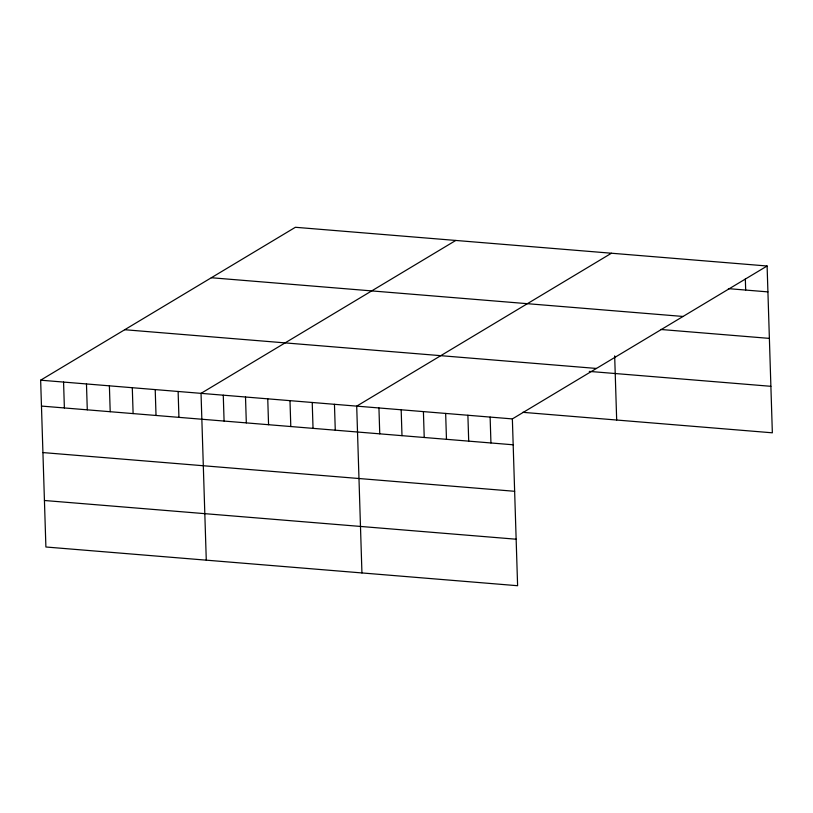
<?xml version="1.0" encoding="UTF-8"?>
<svg xmlns="http://www.w3.org/2000/svg" width="813" height="813" viewBox="0 0 813 813"><rect width="100%" height="100%" fill="white"/><g stroke="black" fill="none" stroke-linecap="round" stroke-linejoin="round"><path stroke-width="1.22" d="M767.106 266.003L512.363 418.908L517.607 585.716L45.894 546.997L40.65 380.189L295.393 227.284L767.106 266.003L772.35 432.811L522.789 412.323M455.778 240.445L201.035 393.35L206.278 560.157M611.437 253.229L356.704 406.134L361.937 572.941M728.387 288.645L767.919 291.887M211.329 277.741L683.042 316.46M660.664 329.468L769.383 338.391M124.714 329.722L596.427 368.452M589.283 371.399L770.887 386.307M40.65 380.189L512.363 418.908M41.463 406.073L513.176 444.792M42.926 452.577L514.639 491.296M44.43 500.493L516.143 539.212M745.338 278.971L745.684 290.068M614.669 355.881L616.681 420.036M490.127 417.089L490.94 442.973M467.892 415.26L468.705 441.144M445.656 413.431L446.469 439.315M423.41 411.612L424.223 437.496M401.175 409.782L401.988 435.666M378.939 407.953L379.752 433.837M334.458 404.305L335.271 430.189M312.222 402.476L313.035 428.36M289.987 400.657L290.8 426.54M267.751 398.827L268.564 424.711M245.506 396.998L246.319 422.892M223.27 395.179L224.083 421.063M178.118 391.47L178.931 417.354M155.212 389.59L156.025 415.473M132.295 387.71L133.108 413.593M109.389 385.829L110.202 411.713M86.473 383.949L87.286 409.833M63.566 382.069L64.379 407.953"/></g></svg>
